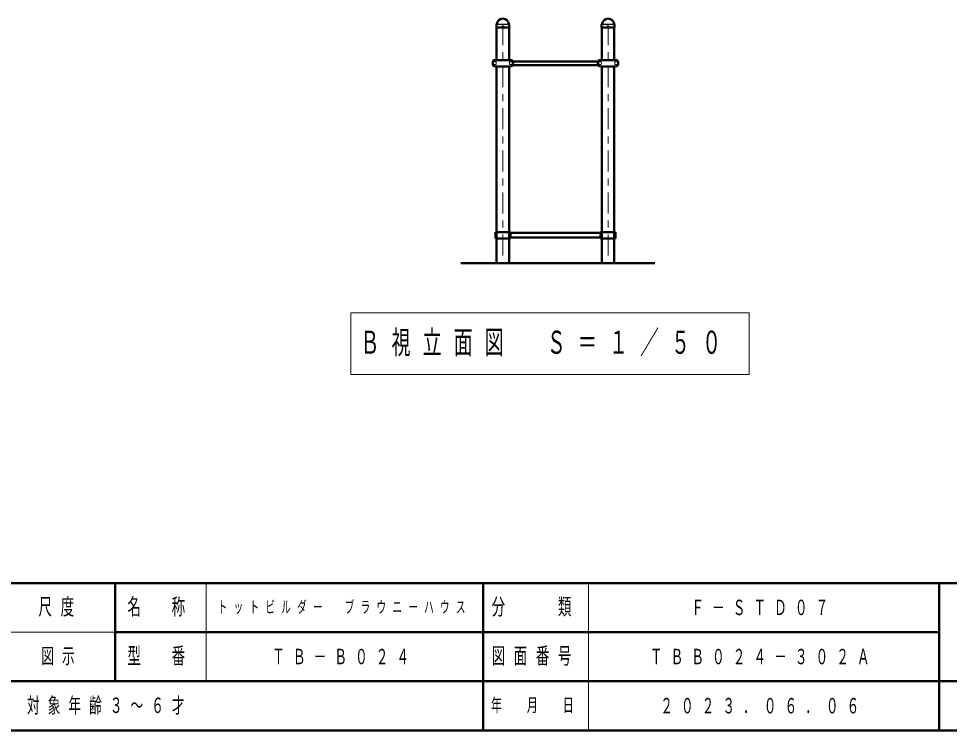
# Model space of a CAD drawing. Units: millimetres on the paper, scale 1:50. Extents: x -385 to 0, y -594 to 267.
# Drawn here: x -201.2 to -68.5, y -297 to -195.6 of the extents above; entities that cross this region are included whole.
import ezdxf

# ---------------------------------------------------------------- set-up
doc = ezdxf.new("R2010")
doc.units = ezdxf.units.MM
doc.linetypes.add('USER2', pattern=[6, 3, -1, 1, -1])
doc.layers.add('LY_1', color=140, linetype='Continuous', lineweight=50)
doc.styles.add('ＭＳ ゴシック', font='')
doc.styles.get('ＭＳ ゴシック').set_extended_font_data('MS Gothic')

msp = doc.modelspace()

# ---------------------------------------------------------------- linework, layer by layer
at = {"layer": 'LY_1'}
for p, q in [((-133.1, -196.393), (-133.078, -196.371)), ((-131.308, -196.393), (-131.33, -196.371)), ((-118.1, -196.393), (-118.078, -196.371)), ((-116.308, -196.393), (-116.33, -196.371)), ((-133.133, -196.847), (-133.125, -196.451)), ((-133.123, -196.857), (-133.133, -196.847)), ((-133.123, -196.857), (-131.285, -196.857)), ((-133.095, -201.488), (-133.095, -196.857)), ((-131.313, -201.488), (-131.313, -196.857)), ((-131.275, -196.847), (-131.285, -196.857)), ((-131.275, -196.847), (-131.283, -196.451)), ((-118.133, -196.847), (-118.125, -196.451)), ((-118.123, -196.857), (-118.133, -196.847)), ((-118.123, -196.857), (-116.285, -196.857)), ((-118.095, -201.488), (-118.095, -196.857)), ((-116.313, -201.488), (-116.313, -196.857)), ((-116.275, -196.847), (-116.285, -196.857)), ((-116.275, -196.847), (-116.283, -196.451)), ((-133.124, -201.488), (-133.44, -201.515)), ((-133.124, -201.488), (-131.284, -201.488)), ((-131.284, -201.488), (-130.968, -201.515)), ((-130.792, -201.666), (-118.616, -201.666)), ((-118.124, -201.488), (-118.44, -201.515)), ((-118.124, -201.488), (-116.284, -201.488)), ((-116.284, -201.488), (-115.968, -201.515)), ((-133.124, -202.388), (-133.44, -202.36)), ((-133.124, -202.388), (-131.284, -202.388)), ((-133.095, -230.438), (-133.095, -202.388)), ((-131.313, -230.438), (-131.313, -202.388)), ((-131.284, -202.388), (-130.968, -202.36)), ((-130.792, -202.21), (-118.616, -202.21)), ((-118.124, -202.388), (-118.44, -202.36)), ((-118.124, -202.388), (-116.284, -202.388)), ((-118.095, -230.438), (-118.095, -202.388)), ((-116.313, -230.438), (-116.313, -202.388)), ((-116.284, -202.388), (-115.968, -202.36)), ((-133.274, -225.988), (-131.134, -225.988)), ((-133.274, -225.988), (-133.274, -226.888)), ((-133.274, -226.888), (-131.134, -226.888)), ((-131.134, -225.988), (-131.134, -226.888)), ((-131.134, -226.098), (-118.274, -226.098)), ((-131.134, -226.778), (-118.274, -226.778)), ((-116.134, -225.988), (-118.274, -225.988)), ((-118.274, -225.988), (-118.274, -226.888)), ((-116.134, -226.888), (-118.274, -226.888)), ((-116.134, -225.988), (-116.134, -226.888)), ((-187.5, -276), (-187.5, -290)), ((-135, -276), (-135, -297)), ((-70, -276), (-70, -297)), ((-187.5, -283), (-70, -283)), ((-242.5, -290), (0, -290))]:
    msp.add_line(p, q, dxfattribs=at)
at = {"layer": 'LY_1', "color": 7, "lineweight": 13}
for p, q in [((-133.061, -196.357), (-131.35, -196.357)), ((-118.061, -196.357), (-116.35, -196.357)), ((-133.098, -196.427), (-131.311, -196.427)), ((-118.098, -196.427), (-116.311, -196.427)), ((-133.539, -202.122), (-133.539, -201.753)), ((-133.169, -201.753), (-133.539, -201.753)), ((-133.169, -202.122), (-133.539, -202.122)), ((-131.239, -201.753), (-130.869, -201.753)), ((-131.239, -202.122), (-130.869, -202.122)), ((-130.869, -202.122), (-130.869, -201.753)), ((-118.169, -201.753), (-118.539, -201.753)), ((-118.539, -202.122), (-118.539, -201.753)), ((-118.169, -202.122), (-118.539, -202.122)), ((-116.239, -201.753), (-115.869, -201.753)), ((-116.239, -202.122), (-115.869, -202.122)), ((-115.869, -202.122), (-115.869, -201.753)), ((-153.9, -237.485), (-153.9, -246.285)), ((-97.1, -237.485), (-153.9, -237.485)), ((-97.1, -246.285), (-97.1, -237.485)), ((-153.9, -246.285), (-97.1, -246.285)), ((-174.5, -276), (-174.5, -290)), ((-120, -276), (-120, -297)), ((-242.5, -283), (-187.5, -283))]:
    msp.add_line(p, q, dxfattribs=at)
at = {"layer": 'LY_1', "color": 7, "linetype": 'USER2', "lineweight": 13}
for p, q in [((-132.204, -196.348), (-132.204, -230.438)), ((-117.204, -196.348), (-117.204, -230.438))]:
    msp.add_line(p, q, dxfattribs=at)
at = {"layer": 'LY_1', "color": 7}
for p, q in [((-138.204, -230.438), (-110.541, -230.438)), ((-385, -276), (0, -276)), ((-385, -297), (0, -297))]:
    msp.add_line(p, q, dxfattribs=at)
at = {"layer": 'LY_1'}
for centre in [(-132.204, -196.697), (-117.204, -196.697)]:
    msp.add_circle(centre, 0.06, dxfattribs=at)
for centre, radius, start, end in [((-133.041, -196.452), 0.084, 135, 178.99605), ((-133.118, -196.331), 0.056, 315, 353.3676), ((-132.204, -196.438), 0.864, 90, 173.3676), ((-132.204, -196.438), 0.864, 6.6324, 90), ((-131.29, -196.331), 0.056, 186.6324, 225), ((-131.367, -196.452), 0.084, 1.00395, 45), ((-118.041, -196.452), 0.084, 135, 178.99605), ((-118.118, -196.331), 0.056, 315, 353.3676), ((-117.204, -196.438), 0.864, 90, 173.3676), ((-117.204, -196.438), 0.864, 6.6324, 90), ((-116.29, -196.331), 0.056, 186.6324, 225), ((-116.367, -196.452), 0.084, 1.00395, 45), ((-132.654, -201.938), 1, 163.80375, 196.19625), ((-133.422, -201.714), 0.2, 95, 163.80375), ((-130.986, -201.714), 0.2, 16.19625, 85), ((-131.754, -201.938), 1, 343.80375, 16.19625), ((-117.654, -201.938), 1, 163.80375, 196.19625), ((-118.422, -201.714), 0.2, 95, 163.80375), ((-115.986, -201.714), 0.2, 16.19625, 85), ((-116.754, -201.938), 1, 343.80375, 16.19625), ((-133.422, -202.161), 0.2, 196.19625, 265), ((-130.986, -202.161), 0.2, 275, 343.80375), ((-118.422, -202.161), 0.2, 196.19625, 265), ((-115.986, -202.161), 0.2, 275, 343.80375)]:
    msp.add_arc(centre, radius, start, end, dxfattribs=at)
at = {"layer": 'LY_1', "color": 7, "lineweight": 13}
for centre, start, end in [((-135.729, -201.938), 355.87048, 4.12952), ((-128.679, -201.938), 175.87048, 184.12952), ((-120.729, -201.938), 355.87048, 4.12952), ((-113.679, -201.938), 175.87048, 184.12952)]:
    msp.add_arc(centre, 2.567, start, end, dxfattribs=at)

# ---------------------------------------------------------------- texts
at = {"layer": 'LY_1', "color": 7, "style": 'ＭＳ ゴシック'}
for s, insert, char_height, attachment_point in [('\\T1.64;\\W0.6;Ｂ視立面図\u3000Ｓ＝１／５０', (-152.5, -241.885), 3.299, 4), ('\\T1.64;\\W0.6;尺度', (-195.25, -279.5), 2.346, 5), ('\\T1.64;\\W0.6;名\u3000称', (-181, -279.5), 2.346, 5), ('\\T1.64;\\W0.6;トットビルダー\u3000ブラウニーハウス', (-154.75, -279.5), 1.686, 5), ('\\T1.64;\\W0.6;分\u3000\u3000類', (-127.5, -279.5), 2.346, 5), ('\\T1.64;\\W0.6;Ｆ－ＳＴＤ０７', (-95, -279.5), 2.199, 5), ('\\T1.64;\\W0.6;図示', (-198, -286.5), 2.199, 4), ('\\T1.64;\\W0.6;型\u3000番', (-181, -286.5), 2.346, 5), ('\\T1.64;\\W0.6;図面番号', (-127.5, -286.5), 2.346, 5), ('\\T1.64;\\W0.6;ＴＢ－Ｂ０２４', (-154.75, -286.5), 2.199, 5), ('\\T1.64;\\W0.6;ＴＢＢ０２４－３０２Ａ', (-95, -286.5), 2.199, 5), ('\\T1.64;\\W0.6;対象年齢３～６才', (-188.238, -293.551), 2.199, 5), ('\\T1.64;\\W0.6;年\u3000月\u3000日', (-127.5, -293.5), 1.906, 5), ('\\T1.64;\\W0.6;２０２３．０６．０６', (-95, -293.5), 2.199, 5)]:
    msp.add_mtext(s, dxfattribs=dict(at, insert=insert, char_height=char_height, attachment_point=attachment_point))

doc.saveas('drawing.dxf')
